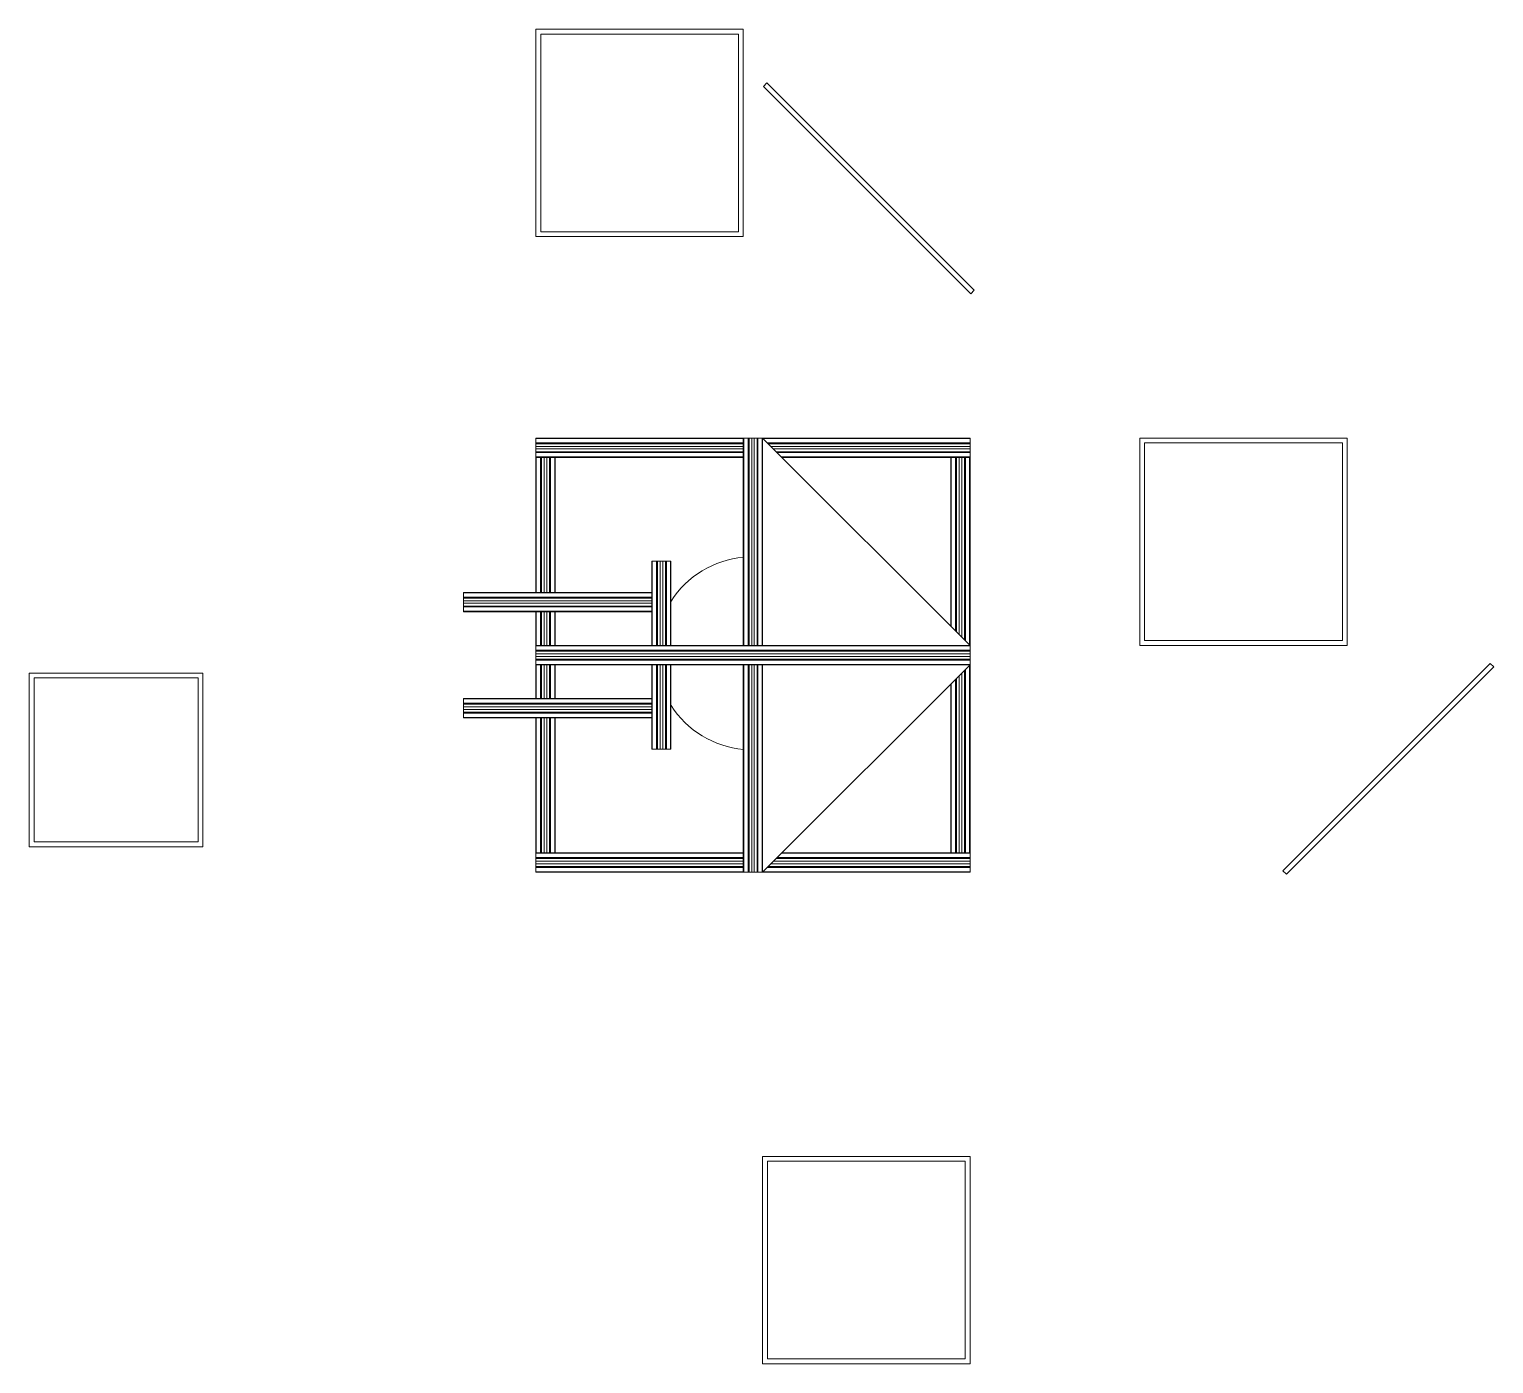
# Model space of a CAD drawing. Header units: millimetres. Extents: x -331 to 5585, y -2655 to 1513.
# Drawn here: x -287 to 1231, y -2655 to -1272 of the extents above; entities that cross this region are included whole.
import ezdxf

# ---------------------------------------------------------------- set-up
doc = ezdxf.new("R2010")
doc.units = ezdxf.units.MM

msp = doc.modelspace()

# ---------------------------------------------------------------- linework, layer by layer
at = {"color": 7, "linetype": 'Continuous', "lineweight": 15}
for p, q in [((237.9, -1487), (237.9, -1272)), ((237.9, -1272), (452.9, -1272)), ((452.9, -1272), (452.9, -1487)), ((242.9, -1482), (242.9, -1277)), ((242.9, -1277), (447.9, -1277)), ((447.9, -1277), (447.9, -1482)), ((477.3, -1327.7), (473.8, -1331.2)), ((473.8, -1331.2), (688.8, -1546.2)), ((477.3, -1327.7), (692.3, -1542.6)), ((452.9, -1487), (237.9, -1487)), ((447.9, -1482), (242.9, -1482)), ((692.3, -1542.6), (688.8, -1546.2)), ((237.9, -1695.8), (237.9, -1696.2)), ((237.9, -1695.8), (452.9, -1695.8)), ((237.9, -1700.6), (237.9, -1696.2)), ((452.9, -1910.8), (452.9, -1695.8)), ((453.3, -1695.8), (452.9, -1695.8)), ((453.3, -1695.8), (453.3, -1910.8)), ((457.8, -1695.8), (453.3, -1695.8)), ((457.8, -1910.8), (457.8, -1695.8)), ((458.8, -1695.8), (457.8, -1695.8)), ((461.6, -1695.8), (458.7, -1695.8)), ((458.8, -1910.8), (458.8, -1695.8)), ((464.3, -1695.8), (461.6, -1695.8)), ((467.1, -1695.8), (464.3, -1695.8)), ((467.1, -1910.8), (467.1, -1695.8)), ((468.1, -1695.8), (467.1, -1695.8)), ((468.1, -1695.8), (468.1, -1910.8)), ((472.5, -1695.8), (468.1, -1695.8)), ((472.5, -1910.8), (472.5, -1695.8)), ((472.9, -1695.8), (472.5, -1695.8)), ((472.9, -1695.8), (472.9, -1910.8)), ((687.9, -1910.8), (472.9, -1695.8)), ((472.9, -1695.8), (687.9, -1695.8)), ((687.9, -1696.2), (687.9, -1695.8)), ((687.9, -1700.6), (687.9, -1696.2)), ((863.9, -1910.8), (863.9, -1695.8)), ((863.9, -1695.8), (1078.9, -1695.8)), ((1078.9, -1695.8), (1078.9, -1910.8)), ((237.9, -1700.6), (237.9, -1701.6)), ((237.9, -1701.6), (452.9, -1701.6)), ((237.9, -1704.4), (237.9, -1701.6)), ((237.9, -1707.1), (237.9, -1704.4)), ((237.9, -1710), (237.9, -1707.1)), ((237.9, -1709.9), (237.9, -1710.9)), ((237.9, -1709.9), (452.9, -1709.9)), ((237.9, -1715.4), (237.9, -1710.9)), ((237.9, -1715.4), (237.9, -1715.8)), ((478.8, -1701.6), (687.9, -1701.6)), ((487.1, -1709.9), (687.9, -1709.9)), ((687.9, -1701.6), (687.9, -1700.6)), ((687.9, -1704.4), (687.9, -1701.6)), ((687.9, -1707.1), (687.9, -1704.4)), ((687.9, -1710), (687.9, -1707.1)), ((687.9, -1710.9), (687.9, -1709.9)), ((687.9, -1715.4), (687.9, -1710.9)), ((687.9, -1715.8), (687.9, -1715.4)), ((868.9, -1700.8), (1073.9, -1700.8)), ((868.9, -1905.8), (868.9, -1700.8)), ((1073.9, -1700.8), (1073.9, -1905.8)), ((237.9, -1855.8), (237.9, -1715.8)), ((238.3, -1715.8), (237.9, -1715.8)), ((242.8, -1715.8), (238.3, -1715.8)), ((243.6, -1715.8), (242.8, -1715.8)), ((252.3, -1715.8), (243.6, -1715.8)), ((243.8, -1855.8), (243.8, -1715.8)), ((252.1, -1855.8), (252.1, -1715.8)), ((253.1, -1715.8), (252.3, -1715.8)), ((257.5, -1715.8), (253.1, -1715.8)), ((257.9, -1715.8), (257.5, -1715.8)), ((257.9, -1715.8), (257.9, -1855.8)), ((452.9, -1715.8), (257.9, -1715.8)), ((667.9, -1715.8), (492.9, -1715.8)), ((667.9, -1890.8), (667.9, -1715.8)), ((668.3, -1715.8), (667.9, -1715.8)), ((672.8, -1715.8), (668.3, -1715.8)), ((673.6, -1715.8), (672.8, -1715.8)), ((682.3, -1715.8), (673.6, -1715.8)), ((673.8, -1896.6), (673.8, -1715.8)), ((682.1, -1904.9), (682.1, -1715.8)), ((683.1, -1715.8), (682.3, -1715.8)), ((687.5, -1715.8), (683.1, -1715.8)), ((687.9, -1715.8), (687.5, -1715.8)), ((687.9, -1715.8), (687.9, -1910.8)), ((357.9, -1855.8), (357.9, -1823.3)), ((358.3, -1823.3), (357.9, -1823.3)), ((362.8, -1823.3), (358.3, -1823.3)), ((363.8, -1823.3), (362.8, -1823.3)), ((366.6, -1823.3), (363.7, -1823.3)), ((363.8, -1910.8), (363.8, -1823.3)), ((369.3, -1823.3), (366.6, -1823.3)), ((372.1, -1823.3), (369.3, -1823.3)), ((372.1, -1910.8), (372.1, -1823.3)), ((373.1, -1823.3), (372.1, -1823.3)), ((377.5, -1823.3), (373.1, -1823.3)), ((377.9, -1823.3), (377.5, -1823.3)), ((377.9, -1823.3), (377.9, -1910.8)), ((162.9, -1855.8), (162.9, -1856.2)), ((162.9, -1855.8), (357.9, -1855.8)), ((357.9, -1856.2), (162.9, -1856.2)), ((162.9, -1860.6), (162.9, -1856.2)), ((162.9, -1860.6), (357.9, -1860.6)), ((162.9, -1860.6), (162.9, -1861.6)), ((162.9, -1861.6), (357.9, -1861.6)), ((162.9, -1864.4), (162.9, -1861.6)), ((357.9, -1864.4), (162.9, -1864.4)), ((162.9, -1867.1), (162.9, -1864.4)), ((162.9, -1867.1), (357.9, -1867.1)), ((162.9, -1870), (162.9, -1867.1)), ((357.9, -1856.2), (357.9, -1855.8)), ((357.9, -1860.6), (357.9, -1856.2)), ((357.9, -1861.4), (357.9, -1860.6)), ((357.9, -1870.1), (357.9, -1861.4)), ((162.9, -1869.9), (357.9, -1869.9)), ((162.9, -1869.9), (162.9, -1870.9)), ((357.9, -1870.9), (162.9, -1870.9)), ((162.9, -1875.4), (162.9, -1870.9)), ((162.9, -1875.4), (357.9, -1875.4)), ((162.9, -1875.4), (162.9, -1875.8)), ((357.9, -1875.8), (162.9, -1875.8)), ((237.9, -1910.8), (237.9, -1875.8)), ((243.8, -1910.8), (243.8, -1875.8)), ((252.1, -1910.8), (252.1, -1875.8)), ((257.9, -1875.8), (257.9, -1910.8)), ((357.9, -1870.9), (357.9, -1870.1)), ((357.9, -1875.4), (357.9, -1870.9)), ((357.9, -1875.8), (357.9, -1875.4)), ((357.9, -1910.8), (357.9, -1875.8)), ((237.9, -1910.8), (452.9, -1910.8)), ((237.9, -1910.8), (237.9, -1911.2)), ((687.9, -1911.2), (237.9, -1911.2)), ((237.9, -1915.6), (237.9, -1911.2)), ((452.9, -1910.8), (453.3, -1910.8)), ((457.8, -1910.8), (453.3, -1910.8)), ((457.8, -1910.8), (458.6, -1910.8)), ((458.6, -1910.8), (467.3, -1910.8)), ((467.3, -1910.8), (468.1, -1910.8)), ((472.5, -1910.8), (468.1, -1910.8)), ((472.5, -1910.8), (472.9, -1910.8)), ((472.9, -1910.8), (687.9, -1910.8)), ((687.9, -1911.2), (687.9, -1910.8)), ((687.9, -1915.6), (687.9, -1911.2)), ((1078.9, -1910.8), (863.9, -1910.8)), ((1073.9, -1905.8), (868.9, -1905.8)), ((237.9, -1915.6), (687.9, -1915.6)), ((237.9, -1915.6), (237.9, -1916.6)), ((237.9, -1916.6), (687.9, -1916.6)), ((237.9, -1919.4), (237.9, -1916.6)), ((687.9, -1919.4), (237.9, -1919.4)), ((237.9, -1922.1), (237.9, -1919.4)), ((237.9, -1922.1), (687.9, -1922.1)), ((237.9, -1925), (237.9, -1922.1)), ((237.9, -1924.9), (687.9, -1924.9)), ((237.9, -1924.9), (237.9, -1925.9)), ((687.9, -1925.9), (237.9, -1925.9)), ((237.9, -1930.4), (237.9, -1925.9)), ((687.9, -1916.6), (687.9, -1915.6)), ((687.9, -1919.4), (687.9, -1916.6)), ((687.9, -1922.1), (687.9, -1919.4)), ((687.9, -1925), (687.9, -1922.1)), ((687.9, -1925.9), (687.9, -1924.9)), ((687.9, -1930.4), (687.9, -1925.9)), ((-287.3, -1939.4), (-107.3, -1939.4)), ((-287.3, -2119.4), (-287.3, -1939.4)), ((-107.3, -1939.4), (-107.3, -2119.4)), ((237.9, -1930.4), (687.9, -1930.4)), ((237.9, -1930.4), (237.9, -1930.8)), ((237.9, -1965.8), (237.9, -1930.8)), ((452.9, -1930.8), (237.9, -1930.8)), ((243.8, -1965.8), (243.8, -1930.8)), ((252.1, -1965.8), (252.1, -1930.8)), ((257.9, -1930.8), (257.9, -1965.8)), ((357.9, -1965.8), (357.9, -1930.8)), ((363.8, -2018.3), (363.8, -1930.8)), ((372.1, -2018.3), (372.1, -1930.8)), ((377.9, -1930.8), (377.9, -2018.3)), ((452.9, -2145.8), (452.9, -1930.8)), ((453.3, -1930.8), (452.9, -1930.8)), ((453.1, -1930.8), (453.1, -1930.8)), ((453.3, -1930.8), (453.3, -2145.8)), ((457.8, -1930.8), (453.3, -1930.8)), ((457.8, -2145.8), (457.8, -1930.8)), ((458.6, -1930.8), (457.8, -1930.8)), ((467.3, -1930.8), (458.6, -1930.8)), ((458.8, -2145.8), (458.8, -1930.8)), ((461.6, -1930.8), (461.6, -2145.8)), ((464.3, -2145.8), (464.3, -1930.8)), ((467.1, -2145.8), (467.1, -1930.8)), ((468.1, -1930.8), (467.3, -1930.8)), ((468.1, -1930.8), (468.1, -2145.8)), ((472.5, -1930.8), (468.1, -1930.8)), ((472.5, -2145.8), (472.5, -1930.8)), ((472.9, -1930.8), (472.5, -1930.8)), ((687.9, -1930.8), (472.9, -1930.8)), ((472.9, -2145.8), (687.9, -1930.8)), ((472.9, -1930.8), (472.9, -2145.8)), ((682.1, -2125.8), (682.1, -1936.6)), ((687.9, -1930.8), (687.9, -1930.4)), ((687.9, -1930.8), (687.9, -2125.8)), ((1012.3, -2144.4), (1227.3, -1929.4)), ((1015.9, -2147.9), (1230.8, -1932.9)), ((1227.3, -1929.4), (1230.8, -1932.9)), ((-282.3, -1944.4), (-112.3, -1944.4)), ((-282.3, -2114.4), (-282.3, -1944.4)), ((-112.3, -1944.4), (-112.3, -2114.4)), ((667.9, -2125.8), (667.9, -1950.8)), ((673.8, -2125.8), (673.8, -1944.9)), ((162.9, -1965.8), (162.9, -1966.2)), ((162.9, -1965.8), (357.9, -1965.8)), ((162.9, -1970.6), (162.9, -1966.2)), ((357.9, -1966.2), (162.9, -1966.2)), ((162.9, -1970.6), (357.9, -1970.6)), ((162.9, -1970.6), (162.9, -1971.6)), ((162.9, -1971.6), (357.9, -1971.6)), ((162.9, -1974.4), (162.9, -1971.6)), ((357.9, -1966.2), (357.9, -1965.8)), ((357.9, -1970.6), (357.9, -1966.2)), ((357.9, -1971.4), (357.9, -1970.6)), ((357.9, -1980.1), (357.9, -1971.4)), ((357.9, -1974.4), (162.9, -1974.4)), ((162.9, -1977.1), (162.9, -1974.4)), ((162.9, -1977.1), (357.9, -1977.1)), ((162.9, -1980), (162.9, -1977.1)), ((162.9, -1979.9), (162.9, -1980.9)), ((162.9, -1979.9), (357.9, -1979.9)), ((162.9, -1985.4), (162.9, -1980.9)), ((357.9, -1980.9), (162.9, -1980.9)), ((162.9, -1985.4), (357.9, -1985.4)), ((162.9, -1985.4), (162.9, -1985.8)), ((357.9, -1985.8), (162.9, -1985.8)), ((237.9, -2125.8), (237.9, -1985.8)), ((243.8, -2125.8), (243.8, -1985.8)), ((252.1, -2125.8), (252.1, -1985.8)), ((257.9, -1985.8), (257.9, -2125.8)), ((357.9, -1980.9), (357.9, -1980.1)), ((357.9, -1985.4), (357.9, -1980.9)), ((357.9, -1985.8), (357.9, -1985.4)), ((357.9, -2018.3), (357.9, -1985.8)), ((357.9, -2018.3), (358.3, -2018.3)), ((362.8, -2018.3), (358.3, -2018.3)), ((362.8, -2018.3), (363.8, -2018.3)), ((366.6, -2018.3), (363.7, -2018.3)), ((369.3, -2018.3), (366.6, -2018.3)), ((372.1, -2018.3), (369.3, -2018.3)), ((372.1, -2018.3), (373.1, -2018.3)), ((377.5, -2018.3), (373.1, -2018.3)), ((377.5, -2018.3), (377.9, -2018.3)), ((-107.3, -2119.4), (-287.3, -2119.4)), ((-112.3, -2114.4), (-282.3, -2114.4)), ((237.9, -2125.8), (238.3, -2125.8)), ((237.9, -2125.8), (237.9, -2126.2)), ((237.9, -2130.6), (237.9, -2126.2)), ((237.9, -2130.6), (237.9, -2131.6)), ((237.9, -2131.6), (452.9, -2131.6)), ((237.9, -2134.4), (237.9, -2131.6)), ((237.9, -2137.1), (237.9, -2134.4)), ((237.9, -2140), (237.9, -2137.1)), ((237.9, -2139.9), (452.9, -2139.9)), ((237.9, -2139.9), (237.9, -2140.9)), ((242.8, -2125.8), (238.3, -2125.8)), ((242.8, -2125.8), (243.6, -2125.8)), ((243.6, -2125.8), (252.3, -2125.8)), ((252.3, -2125.8), (253.1, -2125.8)), ((257.5, -2125.8), (253.1, -2125.8)), ((257.5, -2125.8), (257.9, -2125.8)), ((257.9, -2125.8), (452.9, -2125.8)), ((478.8, -2139.9), (687.9, -2139.9)), ((487.1, -2131.6), (687.9, -2131.6)), ((492.9, -2125.8), (667.9, -2125.8)), ((667.9, -2125.8), (668.3, -2125.8)), ((672.8, -2125.8), (668.3, -2125.8)), ((672.8, -2125.8), (673.6, -2125.8)), ((673.6, -2125.8), (682.3, -2125.8)), ((682.3, -2125.8), (683.1, -2125.8)), ((687.5, -2125.8), (683.1, -2125.8)), ((687.5, -2125.8), (687.9, -2125.8)), ((687.9, -2126.2), (687.9, -2125.8)), ((687.9, -2130.6), (687.9, -2126.2)), ((687.9, -2131.6), (687.9, -2130.6)), ((687.9, -2134.4), (687.9, -2131.6)), ((687.9, -2137.1), (687.9, -2134.4)), ((687.9, -2140), (687.9, -2137.1)), ((687.9, -2140.9), (687.9, -2139.9)), ((237.9, -2145.4), (237.9, -2140.9)), ((237.9, -2145.4), (237.9, -2145.8)), ((452.9, -2145.8), (237.9, -2145.8)), ((452.9, -2145.8), (453.3, -2145.8)), ((457.8, -2145.8), (453.3, -2145.8)), ((457.8, -2145.8), (458.8, -2145.8)), ((461.6, -2145.8), (458.7, -2145.8)), ((464.3, -2145.8), (461.6, -2145.8)), ((467.1, -2145.8), (464.3, -2145.8)), ((467.1, -2145.8), (468.1, -2145.8)), ((472.5, -2145.8), (468.1, -2145.8)), ((472.5, -2145.8), (472.9, -2145.8)), ((687.9, -2145.8), (472.9, -2145.8)), ((687.9, -2145.4), (687.9, -2140.9)), ((687.9, -2145.8), (687.9, -2145.4)), ((1012.3, -2144.4), (1015.9, -2147.9)), ((472.9, -2440.4), (687.9, -2440.4)), ((472.9, -2655.4), (472.9, -2440.4)), ((687.9, -2440.4), (687.9, -2655.4)), ((477.9, -2445.4), (682.9, -2445.4)), ((477.9, -2650.4), (477.9, -2445.4)), ((682.9, -2445.4), (682.9, -2650.4)), ((687.9, -2655.4), (472.9, -2655.4)), ((682.9, -2650.4), (477.9, -2650.4))]:
    msp.add_line(p, q, dxfattribs=at)
at = {"color": 8, "linetype": 'Continuous', "lineweight": 15}
for p, q in [((452.9, -1696.2), (237.9, -1696.2)), ((461.6, -1695.8), (461.6, -1910.8)), ((464.3, -1910.8), (464.3, -1695.8)), ((687.9, -1696.2), (473.3, -1696.2)), ((237.9, -1700.6), (452.9, -1700.6)), ((452.9, -1704.4), (237.9, -1704.4)), ((237.9, -1707.1), (452.9, -1707.1)), ((452.9, -1710.9), (237.9, -1710.9)), ((237.9, -1715.4), (452.9, -1715.4)), ((477.8, -1700.6), (687.9, -1700.6)), ((687.9, -1704.4), (481.6, -1704.4)), ((484.3, -1707.1), (687.9, -1707.1)), ((687.9, -1710.9), (488.1, -1710.9)), ((492.5, -1715.4), (687.9, -1715.4)), ((238.3, -1715.8), (238.3, -1855.8)), ((242.8, -1855.8), (242.8, -1715.8)), ((246.6, -1715.8), (246.6, -1855.8)), ((249.3, -1855.8), (249.3, -1715.8)), ((253.1, -1715.8), (253.1, -1855.8)), ((257.5, -1855.8), (257.5, -1715.8)), ((668.3, -1715.8), (668.3, -1891.2)), ((672.8, -1895.6), (672.8, -1715.8)), ((676.6, -1715.8), (676.6, -1899.4)), ((679.3, -1902.1), (679.3, -1715.8)), ((683.1, -1715.8), (683.1, -1905.9)), ((687.5, -1910.4), (687.5, -1715.8)), ((358.3, -1823.3), (358.3, -1910.8)), ((362.8, -1910.8), (362.8, -1823.3)), ((366.6, -1823.3), (366.6, -1910.8)), ((369.3, -1910.8), (369.3, -1823.3)), ((373.1, -1823.3), (373.1, -1910.8)), ((377.5, -1910.8), (377.5, -1823.3)), ((238.3, -1875.8), (238.3, -1910.8)), ((242.8, -1910.8), (242.8, -1875.8)), ((246.6, -1875.8), (246.6, -1910.8)), ((249.3, -1910.8), (249.3, -1875.8)), ((253.1, -1875.8), (253.1, -1910.8)), ((257.5, -1910.8), (257.5, -1875.8)), ((238.3, -1930.8), (238.3, -1965.8)), ((242.8, -1965.8), (242.8, -1930.8)), ((246.6, -1930.8), (246.6, -1965.8)), ((249.3, -1965.8), (249.3, -1930.8)), ((253.1, -1930.8), (253.1, -1965.8)), ((257.5, -1965.8), (257.5, -1930.8)), ((358.3, -1930.8), (358.3, -2018.3)), ((362.8, -2018.3), (362.8, -1930.8)), ((366.6, -1930.8), (366.6, -2018.3)), ((369.3, -2018.3), (369.3, -1930.8)), ((373.1, -1930.8), (373.1, -2018.3)), ((377.5, -2018.3), (377.5, -1930.8)), ((676.6, -1942.1), (676.6, -2125.8)), ((679.3, -2125.8), (679.3, -1939.4)), ((683.1, -1935.6), (683.1, -2125.8)), ((687.5, -2125.8), (687.5, -1931.2)), ((668.3, -1950.4), (668.3, -2125.8)), ((672.8, -2125.8), (672.8, -1945.9)), ((238.3, -1985.8), (238.3, -2125.8)), ((242.8, -2125.8), (242.8, -1985.8)), ((246.6, -1985.8), (246.6, -2125.8)), ((249.3, -2125.8), (249.3, -1985.8)), ((253.1, -1985.8), (253.1, -2125.8)), ((257.5, -2125.8), (257.5, -1985.8)), ((452.9, -2126.2), (237.9, -2126.2)), ((237.9, -2130.6), (452.9, -2130.6)), ((452.9, -2134.4), (237.9, -2134.4)), ((237.9, -2137.1), (452.9, -2137.1)), ((481.6, -2137.1), (687.9, -2137.1)), ((687.9, -2134.4), (484.3, -2134.4)), ((488.1, -2130.6), (687.9, -2130.6)), ((687.9, -2126.2), (492.5, -2126.2)), ((452.9, -2140.9), (237.9, -2140.9)), ((237.9, -2145.4), (452.9, -2145.4)), ((473.3, -2145.4), (687.9, -2145.4)), ((687.9, -2140.9), (477.8, -2140.9))]:
    msp.add_line(p, q, dxfattribs=at)
at = {"color": 7, "linetype": 'Continuous', "lineweight": 15}
for start, end in [(95.1947, 147.1974), (212.8026, 264.8053)]:
    msp.add_arc((462, -1918.9), 100, start, end, dxfattribs=at)

doc.saveas('drawing.dxf')
